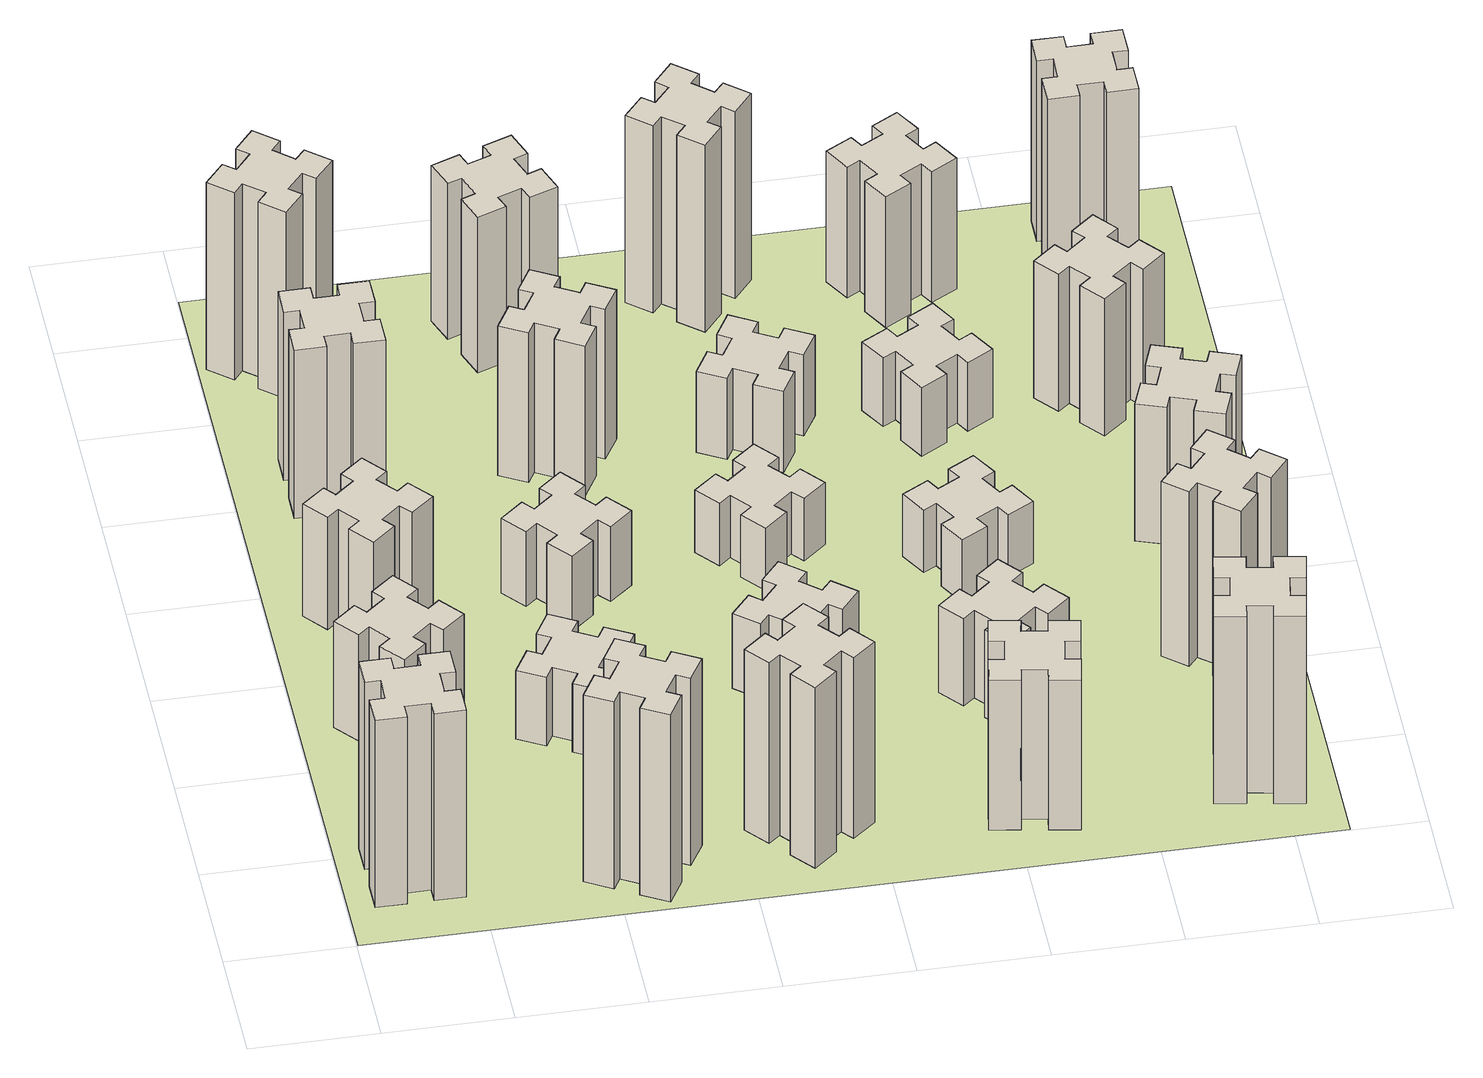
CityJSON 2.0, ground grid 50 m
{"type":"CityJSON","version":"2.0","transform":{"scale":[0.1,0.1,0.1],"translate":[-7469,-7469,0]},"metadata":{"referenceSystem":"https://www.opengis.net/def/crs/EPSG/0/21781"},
"CityObjects":{
"building1":{"type":"Building","attributes":{"class":"1000","function":"1000","usage":"1000","yearOfConstruction":2016,"roofType":"1000","measuredHeight":90,"storeysAboveGround":30,"storeysBelowGround":0},"geometry":[{"type":"Solid","lod":"1","boundaries":[[[[0,1,2,3,4,5,6,7,8,9,10,11,12,13,14,15,16,17,18,19]],[[17,16,20,21]],[[16,15,22,20]],[[15,14,23,22]],[[14,13,24,23]],[[13,12,25,24]],[[12,11,26,25]],[[11,10,27,26]],[[10,9,28,27]],[[9,8,29,28]],[[8,7,30,29]],[[7,6,31,30]],[[6,5,32,31]],[[5,4,33,32]],[[4,3,34,33]],[[3,2,35,34]],[[2,1,36,35]],[[1,0,37,36]],[[0,19,38,37]],[[19,18,39,38]],[[18,17,21,39]],[[24,25,26,27,28,29,30,31,32,33,34,35,36,37,38,39,21,20,22,23]]]]}]},
"building2":{"type":"Building","attributes":{"class":"1000","function":"1000","usage":"1000","yearOfConstruction":2016,"roofType":"1000","measuredHeight":51,"storeysAboveGround":30,"storeysBelowGround":0},"geometry":[{"type":"Solid","lod":"1","boundaries":[[[[40,41,42,43,44,45,46,47,48,49,50,51,52,53,54,55,56,57,58,59]],[[57,56,60,61]],[[56,55,62,60]],[[55,54,63,62]],[[54,53,64,63]],[[53,52,65,64]],[[52,51,66,65]],[[51,50,67,66]],[[50,49,68,67]],[[49,48,69,68]],[[48,47,70,69]],[[47,46,71,70]],[[46,45,72,71]],[[45,44,73,72]],[[44,43,74,73]],[[43,42,75,74]],[[42,41,76,75]],[[41,40,77,76]],[[40,59,78,77]],[[59,58,79,78]],[[58,57,61,79]],[[64,65,66,67,68,69,70,71,72,73,74,75,76,77,78,79,61,60,62,63]]]]}]},
"building3":{"type":"Building","attributes":{"class":"1000","function":"1000","usage":"1000","yearOfConstruction":2016,"roofType":"1000","measuredHeight":54,"storeysAboveGround":30,"storeysBelowGround":0},"geometry":[{"type":"Solid","lod":"1","boundaries":[[[[80,81,82,83,84,85,86,87,88,89,90,91,92,93,94,95,96,97,98,99]],[[97,96,100,101]],[[96,95,102,100]],[[95,94,103,102]],[[94,93,104,103]],[[93,92,105,104]],[[92,91,106,105]],[[91,90,107,106]],[[90,89,108,107]],[[89,88,109,108]],[[88,87,110,109]],[[87,86,111,110]],[[86,85,112,111]],[[85,84,113,112]],[[84,83,114,113]],[[83,82,115,114]],[[82,81,116,115]],[[81,80,117,116]],[[80,99,118,117]],[[99,98,119,118]],[[98,97,101,119]],[[104,105,106,107,108,109,110,111,112,113,114,115,116,117,118,119,101,100,102,103]]]]}]},
"building4":{"type":"Building","attributes":{"class":"1000","function":"1000","usage":"1000","yearOfConstruction":2016,"roofType":"1000","measuredHeight":81,"storeysAboveGround":30,"storeysBelowGround":0},"geometry":[{"type":"Solid","lod":"1","boundaries":[[[[120,121,122,123,124,125,126,127,128,129,130,131,132,133,134,135,136,137,138,139]],[[137,136,140,141]],[[136,135,142,140]],[[135,134,143,142]],[[134,133,144,143]],[[133,132,145,144]],[[132,131,146,145]],[[131,130,147,146]],[[130,129,148,147]],[[129,128,149,148]],[[128,127,150,149]],[[127,126,151,150]],[[126,125,152,151]],[[125,124,153,152]],[[124,123,154,153]],[[123,122,155,154]],[[122,121,156,155]],[[121,120,157,156]],[[120,139,158,157]],[[139,138,159,158]],[[138,137,141,159]],[[144,145,146,147,148,149,150,151,152,153,154,155,156,157,158,159,141,140,142,143]]]]}]},
"building5":{"type":"Building","attributes":{"class":"1000","function":"1000","usage":"1000","yearOfConstruction":2016,"roofType":"1000","measuredHeight":90,"storeysAboveGround":30,"storeysBelowGround":0},"geometry":[{"type":"Solid","lod":"1","boundaries":[[[[160,161,162,163,164,165,166,167,168,169,170,171,172,173,174,175,176,177,178,179]],[[177,176,180,181]],[[176,175,182,180]],[[175,174,183,182]],[[174,173,184,183]],[[173,172,185,184]],[[172,171,186,185]],[[171,170,187,186]],[[170,169,188,187]],[[169,168,189,188]],[[168,167,190,189]],[[167,166,191,190]],[[166,165,192,191]],[[165,164,193,192]],[[164,163,194,193]],[[163,162,195,194]],[[162,161,196,195]],[[161,160,197,196]],[[160,179,198,197]],[[179,178,199,198]],[[178,177,181,199]],[[184,185,186,187,188,189,190,191,192,193,194,195,196,197,198,199,181,180,182,183]]]]}]},
"building6":{"type":"Building","attributes":{"class":"1000","function":"1000","usage":"1000","yearOfConstruction":2016,"roofType":"1000","measuredHeight":90,"storeysAboveGround":30,"storeysBelowGround":0},"geometry":[{"type":"Solid","lod":"1","boundaries":[[[[200,201,202,203,204,205,206,207,208,209,210,211,212,213,214,215,216,217,218,219]],[[217,216,220,221]],[[216,215,222,220]],[[215,214,223,222]],[[214,213,224,223]],[[213,212,225,224]],[[212,211,226,225]],[[211,210,227,226]],[[210,209,228,227]],[[209,208,229,228]],[[208,207,230,229]],[[207,206,231,230]],[[206,205,232,231]],[[205,204,233,232]],[[204,203,234,233]],[[203,202,235,234]],[[202,201,236,235]],[[201,200,237,236]],[[200,219,238,237]],[[219,218,239,238]],[[218,217,221,239]],[[224,225,226,227,228,229,230,231,232,233,234,235,236,237,238,239,221,220,222,223]]]]}]},
"building7":{"type":"Building","attributes":{"class":"1000","function":"1000","usage":"1000","yearOfConstruction":2016,"roofType":"1000","measuredHeight":33,"storeysAboveGround":30,"storeysBelowGround":0},"geometry":[{"type":"Solid","lod":"1","boundaries":[[[[240,241,242,243,244,245,246,247,248,249,250,251,252,253,254,255,256,257,258,259]],[[257,256,260,261]],[[256,255,262,260]],[[255,254,263,262]],[[254,253,264,263]],[[253,252,265,264]],[[252,251,266,265]],[[251,250,267,266]],[[250,249,268,267]],[[249,248,269,268]],[[248,247,270,269]],[[247,246,271,270]],[[246,245,272,271]],[[245,244,273,272]],[[244,243,274,273]],[[243,242,275,274]],[[242,241,276,275]],[[241,240,277,276]],[[240,259,278,277]],[[259,258,279,278]],[[258,257,261,279]],[[264,265,266,267,268,269,270,271,272,273,274,275,276,277,278,279,261,260,262,263]]]]}]},
"building8":{"type":"Building","attributes":{"class":"1000","function":"1000","usage":"1000","yearOfConstruction":2016,"roofType":"1000","measuredHeight":36,"storeysAboveGround":30,"storeysBelowGround":0},"geometry":[{"type":"Solid","lod":"1","boundaries":[[[[280,281,282,283,284,285,286,287,288,289,290,291,292,293,294,295,296,297,298,299]],[[297,296,300,301]],[[296,295,302,300]],[[295,294,303,302]],[[294,293,304,303]],[[293,292,305,304]],[[292,291,306,305]],[[291,290,307,306]],[[290,289,308,307]],[[289,288,309,308]],[[288,287,310,309]],[[287,286,311,310]],[[286,285,312,311]],[[285,284,313,312]],[[284,283,314,313]],[[283,282,315,314]],[[282,281,316,315]],[[281,280,317,316]],[[280,299,318,317]],[[299,298,319,318]],[[298,297,301,319]],[[304,305,306,307,308,309,310,311,312,313,314,315,316,317,318,319,301,300,302,303]]]]}]},
"building9":{"type":"Building","attributes":{"class":"1000","function":"1000","usage":"1000","yearOfConstruction":2016,"roofType":"1000","measuredHeight":87,"storeysAboveGround":30,"storeysBelowGround":0},"geometry":[{"type":"Solid","lod":"1","boundaries":[[[[320,321,322,323,324,325,326,327,328,329,330,331,332,333,334,335,336,337,338,339]],[[337,336,340,341]],[[336,335,342,340]],[[335,334,343,342]],[[334,333,344,343]],[[333,332,345,344]],[[332,331,346,345]],[[331,330,347,346]],[[330,329,348,347]],[[329,328,349,348]],[[328,327,350,349]],[[327,326,351,350]],[[326,325,352,351]],[[325,324,353,352]],[[324,323,354,353]],[[323,322,355,354]],[[322,321,356,355]],[[321,320,357,356]],[[320,339,358,357]],[[339,338,359,358]],[[338,337,341,359]],[[344,345,346,347,348,349,350,351,352,353,354,355,356,357,358,359,341,340,342,343]]]]}]},
"building10":{"type":"Building","attributes":{"class":"1000","function":"1000","usage":"1000","yearOfConstruction":2016,"roofType":"1000","measuredHeight":72,"storeysAboveGround":30,"storeysBelowGround":0},"geometry":[{"type":"Solid","lod":"1","boundaries":[[[[360,361,362,363,364,365,366,367,368,369,370,371,372,373,374,375,376,377,378,379]],[[377,376,380,381]],[[376,375,382,380]],[[375,374,383,382]],[[374,373,384,383]],[[373,372,385,384]],[[372,371,386,385]],[[371,370,387,386]],[[370,369,388,387]],[[369,368,389,388]],[[368,367,390,389]],[[367,366,391,390]],[[366,365,392,391]],[[365,364,393,392]],[[364,363,394,393]],[[363,362,395,394]],[[362,361,396,395]],[[361,360,397,396]],[[360,379,398,397]],[[379,378,399,398]],[[378,377,381,399]],[[384,385,386,387,388,389,390,391,392,393,394,395,396,397,398,399,381,380,382,383]]]]}]},
"building11":{"type":"Building","attributes":{"class":"1000","function":"1000","usage":"1000","yearOfConstruction":2016,"roofType":"1000","measuredHeight":75,"storeysAboveGround":30,"storeysBelowGround":0},"geometry":[{"type":"Solid","lod":"1","boundaries":[[[[400,401,402,403,404,405,406,407,408,409,410,411,412,413,414,415,416,417,418,419]],[[417,416,420,421]],[[416,415,422,420]],[[415,414,423,422]],[[414,413,424,423]],[[413,412,425,424]],[[412,411,426,425]],[[411,410,427,426]],[[410,409,428,427]],[[409,408,429,428]],[[408,407,430,429]],[[407,406,431,430]],[[406,405,432,431]],[[405,404,433,432]],[[404,403,434,433]],[[403,402,435,434]],[[402,401,436,435]],[[401,400,437,436]],[[400,419,438,437]],[[419,418,439,438]],[[418,417,421,439]],[[424,425,426,427,428,429,430,431,432,433,434,435,436,437,438,439,421,420,422,423]]]]}]},
"building12":{"type":"Building","attributes":{"class":"1000","function":"1000","usage":"1000","yearOfConstruction":2016,"roofType":"1000","measuredHeight":36,"storeysAboveGround":30,"storeysBelowGround":0},"geometry":[{"type":"Solid","lod":"1","boundaries":[[[[440,441,442,443,444,445,446,447,448,449,450,451,452,453,454,455,456,457,458,459]],[[457,456,460,461]],[[456,455,462,460]],[[455,454,463,462]],[[454,453,464,463]],[[453,452,465,464]],[[452,451,466,465]],[[451,450,467,466]],[[450,449,468,467]],[[449,448,469,468]],[[448,447,470,469]],[[447,446,471,470]],[[446,445,472,471]],[[445,444,473,472]],[[444,443,474,473]],[[443,442,475,474]],[[442,441,476,475]],[[441,440,477,476]],[[440,459,478,477]],[[459,458,479,478]],[[458,457,461,479]],[[464,465,466,467,468,469,470,471,472,473,474,475,476,477,478,479,461,460,462,463]]]]}]},
"building13":{"type":"Building","attributes":{"class":"1000","function":"1000","usage":"1000","yearOfConstruction":2016,"roofType":"1000","measuredHeight":30,"storeysAboveGround":30,"storeysBelowGround":0},"geometry":[{"type":"Solid","lod":"1","boundaries":[[[[480,481,482,483,484,485,486,487,488,489,490,491,492,493,494,495,496,497,498,499]],[[497,496,500,501]],[[496,495,502,500]],[[495,494,503,502]],[[494,493,504,503]],[[493,492,505,504]],[[492,491,506,505]],[[491,490,507,506]],[[490,489,508,507]],[[489,488,509,508]],[[488,487,510,509]],[[487,486,511,510]],[[486,485,512,511]],[[485,484,513,512]],[[484,483,514,513]],[[483,482,515,514]],[[482,481,516,515]],[[481,480,517,516]],[[480,499,518,517]],[[499,498,519,518]],[[498,497,501,519]],[[504,505,506,507,508,509,510,511,512,513,514,515,516,517,518,519,501,500,502,503]]]]}]},
"building14":{"type":"Building","attributes":{"class":"1000","function":"1000","usage":"1000","yearOfConstruction":2016,"roofType":"1000","measuredHeight":72,"storeysAboveGround":30,"storeysBelowGround":0},"geometry":[{"type":"Solid","lod":"1","boundaries":[[[[520,521,522,523,524,525,526,527,528,529,530,531,532,533,534,535,536,537,538,539]],[[537,536,540,541]],[[536,535,542,540]],[[535,534,543,542]],[[534,533,544,543]],[[533,532,545,544]],[[532,531,546,545]],[[531,530,547,546]],[[530,529,548,547]],[[529,528,549,548]],[[528,527,550,549]],[[527,526,551,550]],[[526,525,552,551]],[[525,524,553,552]],[[524,523,554,553]],[[523,522,555,554]],[[522,521,556,555]],[[521,520,557,556]],[[520,539,558,557]],[[539,538,559,558]],[[538,537,541,559]],[[544,545,546,547,548,549,550,551,552,553,554,555,556,557,558,559,541,540,542,543]]]]}]},
"building15":{"type":"Building","attributes":{"class":"1000","function":"1000","usage":"1000","yearOfConstruction":2016,"roofType":"1000","measuredHeight":39,"storeysAboveGround":30,"storeysBelowGround":0},"geometry":[{"type":"Solid","lod":"1","boundaries":[[[[560,561,562,563,564,565,566,567,568,569,570,571,572,573,574,575,576,577,578,579]],[[577,576,580,581]],[[576,575,582,580]],[[575,574,583,582]],[[574,573,584,583]],[[573,572,585,584]],[[572,571,586,585]],[[571,570,587,586]],[[570,569,588,587]],[[569,568,589,588]],[[568,567,590,589]],[[567,566,591,590]],[[566,565,592,591]],[[565,564,593,592]],[[564,563,594,593]],[[563,562,595,594]],[[562,561,596,595]],[[561,560,597,596]],[[560,579,598,597]],[[579,578,599,598]],[[578,577,581,599]],[[584,585,586,587,588,589,590,591,592,593,594,595,596,597,598,599,581,580,582,583]]]]}]},
"building16":{"type":"Building","attributes":{"class":"1000","function":"1000","usage":"1000","yearOfConstruction":2016,"roofType":"1000","measuredHeight":90,"storeysAboveGround":30,"storeysBelowGround":0},"geometry":[{"type":"Solid","lod":"1","boundaries":[[[[600,601,602,603,604,605,606,607,608,609,610,611,612,613,614,615,616,617,618,619]],[[617,616,620,621]],[[616,615,622,620]],[[615,614,623,622]],[[614,613,624,623]],[[613,612,625,624]],[[612,611,626,625]],[[611,610,627,626]],[[610,609,628,627]],[[609,608,629,628]],[[608,607,630,629]],[[607,606,631,630]],[[606,605,632,631]],[[605,604,633,632]],[[604,603,634,633]],[[603,602,635,634]],[[602,601,636,635]],[[601,600,637,636]],[[600,619,638,637]],[[619,618,639,638]],[[618,617,621,639]],[[624,625,626,627,628,629,630,631,632,633,634,635,636,637,638,639,621,620,622,623]]]]}]},
"building17":{"type":"Building","attributes":{"class":"1000","function":"1000","usage":"1000","yearOfConstruction":2016,"roofType":"1000","measuredHeight":42,"storeysAboveGround":30,"storeysBelowGround":0},"geometry":[{"type":"Solid","lod":"1","boundaries":[[[[640,641,642,643,644,645,646,647,648,649,650,651,652,653,654,655,656,657,658,659]],[[657,656,660,661]],[[656,655,662,660]],[[655,654,663,662]],[[654,653,664,663]],[[653,652,665,664]],[[652,651,666,665]],[[651,650,667,666]],[[650,649,668,667]],[[649,648,669,668]],[[648,647,670,669]],[[647,646,671,670]],[[646,645,672,671]],[[645,644,673,672]],[[644,643,674,673]],[[643,642,675,674]],[[642,641,676,675]],[[641,640,677,676]],[[640,659,678,677]],[[659,658,679,678]],[[658,657,661,679]],[[664,665,666,667,668,669,670,671,672,673,674,675,676,677,678,679,661,660,662,663]]]]}]},
"building18":{"type":"Building","attributes":{"class":"1000","function":"1000","usage":"1000","yearOfConstruction":2016,"roofType":"1000","measuredHeight":30,"storeysAboveGround":30,"storeysBelowGround":0},"geometry":[{"type":"Solid","lod":"1","boundaries":[[[[680,681,682,683,684,685,686,687,688,689,690,691,692,693,694,695,696,697,698,699]],[[697,696,700,701]],[[696,695,702,700]],[[695,694,703,702]],[[694,693,704,703]],[[693,692,705,704]],[[692,691,706,705]],[[691,690,707,706]],[[690,689,708,707]],[[689,688,709,708]],[[688,687,710,709]],[[687,686,711,710]],[[686,685,712,711]],[[685,684,713,712]],[[684,683,714,713]],[[683,682,715,714]],[[682,681,716,715]],[[681,680,717,716]],[[680,699,718,717]],[[699,698,719,718]],[[698,697,701,719]],[[704,705,706,707,708,709,710,711,712,713,714,715,716,717,718,719,701,700,702,703]]]]}]},
"building19":{"type":"Building","attributes":{"class":"1000","function":"1000","usage":"1000","yearOfConstruction":2016,"roofType":"1000","measuredHeight":33,"storeysAboveGround":30,"storeysBelowGround":0},"geometry":[{"type":"Solid","lod":"1","boundaries":[[[[720,721,722,723,724,725,726,727,728,729,730,731,732,733,734,735,736,737,738,739]],[[737,736,740,741]],[[736,735,742,740]],[[735,734,743,742]],[[734,733,744,743]],[[733,732,745,744]],[[732,731,746,745]],[[731,730,747,746]],[[730,729,748,747]],[[729,728,749,748]],[[728,727,750,749]],[[727,726,751,750]],[[726,725,752,751]],[[725,724,753,752]],[[724,723,754,753]],[[723,722,755,754]],[[722,721,756,755]],[[721,720,757,756]],[[720,739,758,757]],[[739,738,759,758]],[[738,737,741,759]],[[744,745,746,747,748,749,750,751,752,753,754,755,756,757,758,759,741,740,742,743]]]]}]},
"building20":{"type":"Building","attributes":{"class":"1000","function":"1000","usage":"1000","yearOfConstruction":2016,"roofType":"1000","measuredHeight":90,"storeysAboveGround":30,"storeysBelowGround":0},"geometry":[{"type":"Solid","lod":"1","boundaries":[[[[760,761,762,763,764,765,766,767,768,769,770,771,772,773,774,775,776,777,778,779]],[[777,776,780,781]],[[776,775,782,780]],[[775,774,783,782]],[[774,773,784,783]],[[773,772,785,784]],[[772,771,786,785]],[[771,770,787,786]],[[770,769,788,787]],[[769,768,789,788]],[[768,767,790,789]],[[767,766,791,790]],[[766,765,792,791]],[[765,764,793,792]],[[764,763,794,793]],[[763,762,795,794]],[[762,761,796,795]],[[761,760,797,796]],[[760,779,798,797]],[[779,778,799,798]],[[778,777,781,799]],[[784,785,786,787,788,789,790,791,792,793,794,795,796,797,798,799,781,780,782,783]]]]}]},
"building21":{"type":"Building","attributes":{"class":"1000","function":"1000","usage":"1000","yearOfConstruction":2016,"roofType":"1000","measuredHeight":63,"storeysAboveGround":30,"storeysBelowGround":0},"geometry":[{"type":"Solid","lod":"1","boundaries":[[[[800,801,802,803,804,805,806,807,808,809,810,811,812,813,814,815,816,817,818,819]],[[817,816,820,821]],[[816,815,822,820]],[[815,814,823,822]],[[814,813,824,823]],[[813,812,825,824]],[[812,811,826,825]],[[811,810,827,826]],[[810,809,828,827]],[[809,808,829,828]],[[808,807,830,829]],[[807,806,831,830]],[[806,805,832,831]],[[805,804,833,832]],[[804,803,834,833]],[[803,802,835,834]],[[802,801,836,835]],[[801,800,837,836]],[[800,819,838,837]],[[819,818,839,838]],[[818,817,821,839]],[[824,825,826,827,828,829,830,831,832,833,834,835,836,837,838,839,821,820,822,823]]]]}]},
"building22":{"type":"Building","attributes":{"class":"1000","function":"1000","usage":"1000","yearOfConstruction":2016,"roofType":"1000","measuredHeight":84,"storeysAboveGround":30,"storeysBelowGround":0},"geometry":[{"type":"Solid","lod":"1","boundaries":[[[[840,841,842,843,844,845,846,847,848,849,850,851,852,853,854,855,856,857,858,859]],[[857,856,860,861]],[[856,855,862,860]],[[855,854,863,862]],[[854,853,864,863]],[[853,852,865,864]],[[852,851,866,865]],[[851,850,867,866]],[[850,849,868,867]],[[849,848,869,868]],[[848,847,870,869]],[[847,846,871,870]],[[846,845,872,871]],[[845,844,873,872]],[[844,843,874,873]],[[843,842,875,874]],[[842,841,876,875]],[[841,840,877,876]],[[840,859,878,877]],[[859,858,879,878]],[[858,857,861,879]],[[864,865,866,867,868,869,870,871,872,873,874,875,876,877,878,879,861,860,862,863]]]]}]},
"building23":{"type":"Building","attributes":{"class":"1000","function":"1000","usage":"1000","yearOfConstruction":2016,"roofType":"1000","measuredHeight":66,"storeysAboveGround":30,"storeysBelowGround":0},"geometry":[{"type":"Solid","lod":"1","boundaries":[[[[880,881,882,883,884,885,886,887,888,889,890,891,892,893,894,895,896,897,898,899]],[[897,896,900,901]],[[896,895,902,900]],[[895,894,903,902]],[[894,893,904,903]],[[893,892,905,904]],[[892,891,906,905]],[[891,890,907,906]],[[890,889,908,907]],[[889,888,909,908]],[[888,887,910,909]],[[887,886,911,910]],[[886,885,912,911]],[[885,884,913,912]],[[884,883,914,913]],[[883,882,915,914]],[[882,881,916,915]],[[881,880,917,916]],[[880,899,918,917]],[[899,898,919,918]],[[898,897,901,919]],[[904,905,906,907,908,909,910,911,912,913,914,915,916,917,918,919,901,900,902,903]]]]}]},
"building24":{"type":"Building","attributes":{"class":"1000","function":"1000","usage":"1000","yearOfConstruction":2016,"roofType":"1000","measuredHeight":66,"storeysAboveGround":30,"storeysBelowGround":0},"geometry":[{"type":"Solid","lod":"1","boundaries":[[[[920,921,922,923,924,925,926,927,928,929,930,931,932,933,934,935,936,937,938,939]],[[937,936,940,941]],[[936,935,942,940]],[[935,934,943,942]],[[934,933,944,943]],[[933,932,945,944]],[[932,931,946,945]],[[931,930,947,946]],[[930,929,948,947]],[[929,928,949,948]],[[928,927,950,949]],[[927,926,951,950]],[[926,925,952,951]],[[925,924,953,952]],[[924,923,954,953]],[[923,922,955,954]],[[922,921,956,955]],[[921,920,957,956]],[[920,939,958,957]],[[939,938,959,958]],[[938,937,941,959]],[[944,945,946,947,948,949,950,951,952,953,954,955,956,957,958,959,941,940,942,943]]]]}]},
"building25":{"type":"Building","attributes":{"class":"1000","function":"1000","usage":"1000","yearOfConstruction":2016,"roofType":"1000","measuredHeight":87,"storeysAboveGround":30,"storeysBelowGround":0},"geometry":[{"type":"Solid","lod":"1","boundaries":[[[[960,961,962,963,964,965,966,967,968,969,970,971,972,973,974,975,976,977,978,979]],[[977,976,980,981]],[[976,975,982,980]],[[975,974,983,982]],[[974,973,984,983]],[[973,972,985,984]],[[972,971,986,985]],[[971,970,987,986]],[[970,969,988,987]],[[969,968,989,988]],[[968,967,990,989]],[[967,966,991,990]],[[966,965,992,991]],[[965,964,993,992]],[[964,963,994,993]],[[963,962,995,994]],[[962,961,996,995]],[[961,960,997,996]],[[960,979,998,997]],[[979,978,999,998]],[[978,977,981,999]],[[984,985,986,987,988,989,990,991,992,993,994,995,996,997,998,999,981,980,982,983]]]]}]},
"landuse1":{"type":"LandUse","attributes":{"name":"plot1","function":"1010"},"geometry":[{"type":"MultiSurface","lod":"1","boundaries":[[[1000,1001,1002,1003]]]}]}
},
"vertices":[
[165,425,0],[165,325,0],[105,325,0],[105,205,0],[225,205,0],[225,265,0],[325,265,0],[325,205,0],[445,205,0],[445,325,0],[385,325,0],[385,425,0],[445,425,0],[445,545,0],[325,545,0],[325,485,0],[225,485,0],[225,545,0],[105,545,0],[105,425,0],[225,485,900],[225,545,900],[325,485,900],[325,545,900],[445,545,900],[445,425,900],[385,425,900],[385,325,900],[445,325,900],[445,205,900],[325,205,900],[325,265,900],[225,265,900],[225,205,900],[105,205,900],[105,325,900],[165,325,900],[165,425,900],[105,425,900],[105,545,900],
[492,1248,0],[427,1324,0],[473,1363,0],[396,1455,0],[304,1378,0],[343,1332,0],[266,1267,0],[228,1313,0],[136,1236,0],[213,1144,0],[259,1183,0],[323,1106,0],[277,1068,0],[354,976,0],[446,1053,0],[408,1099,0],[484,1163,0],[523,1117,0],[615,1194,0],[538,1286,0],[484,1163,510],[523,1117,510],[408,1099,510],[446,1053,510],[354,976,510],[277,1068,510],[323,1106,510],[259,1183,510],[213,1144,510],[136,1236,510],[228,1313,510],[266,1267,510],[343,1332,510],[304,1378,510],[396,1455,510],[473,1363,510],[427,1324,510],[492,1248,510],[538,1286,510],[615,1194,510],
[492,1888,0],[427,1964,0],[473,2003,0],[396,2095,0],[304,2018,0],[343,1972,0],[266,1907,0],[228,1953,0],[136,1876,0],[213,1784,0],[259,1823,0],[323,1746,0],[277,1708,0],[354,1616,0],[446,1693,0],[408,1739,0],[484,1803,0],[523,1757,0],[615,1834,0],[538,1926,0],[484,1803,540],[523,1757,540],[408,1739,540],[446,1693,540],[354,1616,540],[277,1708,540],[323,1746,540],[259,1823,540],[213,1784,540],[136,1876,540],[228,1953,540],[266,1907,540],[343,1972,540],[304,2018,540],[396,2095,540],[473,2003,540],[427,1964,540],[492,1888,540],[538,1926,540],[615,1834,540],
[485,2545,0],[485,2645,0],[545,2645,0],[545,2765,0],[425,2765,0],[425,2705,0],[325,2705,0],[325,2765,0],[205,2765,0],[205,2645,0],[265,2645,0],[265,2545,0],[205,2545,0],[205,2425,0],[325,2425,0],[325,2485,0],[425,2485,0],[425,2425,0],[545,2425,0],[545,2545,0],[425,2485,810],[425,2425,810],[325,2485,810],[325,2425,810],[205,2425,810],[205,2545,810],[265,2545,810],[265,2645,810],[205,2645,810],[205,2765,810],[325,2765,810],[325,2705,810],[425,2705,810],[425,2765,810],[545,2765,810],[545,2645,810],[485,2645,810],[485,2545,810],[545,2545,810],[545,2425,810],
[1214,346,0],[1127,396,0],[1157,448,0],[1053,508,0],[993,404,0],[1045,374,0],[995,287,0],[943,317,0],[883,213,0],[987,153,0],[1017,205,0],[1104,155,0],[1074,103,0],[1178,43,0],[1238,147,0],[1186,177,0],[1236,264,0],[1288,234,0],[1348,338,0],[1244,398,0],[1236,264,900],[1288,234,900],[1186,177,900],[1238,147,900],[1178,43,900],[1074,103,900],[1104,155,900],[1017,205,900],[987,153,900],[883,213,900],[943,317,900],[995,287,900],[1045,374,900],[993,404,900],[1053,508,900],[1157,448,900],[1127,396,900],[1214,346,900],[1244,398,900],[1348,338,900],
[384,3387,0],[308,3452,0],[346,3498,0],[254,3575,0],[177,3483,0],[223,3444,0],[159,3368,0],[113,3406,0],[36,3314,0],[128,3237,0],[166,3283,0],[243,3219,0],[204,3173,0],[296,3096,0],[373,3188,0],[327,3226,0],[392,3303,0],[438,3264,0],[515,3356,0],[423,3433,0],[392,3303,900],[438,3264,900],[327,3226,900],[373,3188,900],[296,3096,900],[204,3173,900],[243,3219,900],[166,3283,900],[128,3237,900],[36,3314,900],[113,3406,900],[159,3368,900],[223,3444,900],[177,3483,900],[254,3575,900],[346,3498,900],[308,3452,900],[384,3387,900],[423,3433,900],[515,3356,900],
[1086,1017,0],[1136,1104,0],[1188,1074,0],[1248,1178,0],[1144,1238,0],[1114,1186,0],[1027,1236,0],[1057,1288,0],[953,1348,0],[893,1244,0],[945,1214,0],[895,1127,0],[843,1157,0],[783,1053,0],[887,993,0],[917,1045,0],[1004,995,0],[974,943,0],[1078,883,0],[1138,987,0],[1004,995,330],[974,943,330],[917,1045,330],[887,993,330],[783,1053,330],[843,1157,330],[895,1127,330],[945,1214,330],[893,1244,330],[953,1348,330],[1057,1288,330],[1027,1236,330],[1114,1186,330],[1144,1238,330],[1248,1178,330],[1188,1074,330],[1136,1104,330],[1086,1017,330],[1138,987,330],[1078,883,330],
[1083,1972,0],[1006,1907,0],[968,1953,0],[876,1876,0],[953,1784,0],[999,1823,0],[1063,1746,0],[1017,1708,0],[1094,1616,0],[1186,1693,0],[1148,1739,0],[1224,1803,0],[1263,1757,0],[1355,1834,0],[1278,1926,0],[1232,1888,0],[1167,1964,0],[1213,2003,0],[1136,2095,0],[1044,2018,0],[1167,1964,360],[1213,2003,360],[1232,1888,360],[1278,1926,360],[1355,1834,360],[1263,1757,360],[1224,1803,360],[1148,1739,360],[1186,1693,360],[1094,1616,360],[1017,1708,360],[1063,1746,360],[999,1823,360],[953,1784,360],[876,1876,360],[968,1953,360],[1006,1907,360],[1083,1972,360],[1044,2018,360],[1136,2095,360],
[1639,343,0],[1703,266,0],[1657,228,0],[1734,136,0],[1826,213,0],[1788,259,0],[1864,323,0],[1903,277,0],[1995,354,0],[1918,446,0],[1872,408,0],[1807,484,0],[1853,523,0],[1776,615,0],[1684,538,0],[1723,492,0],[1646,427,0],[1608,473,0],[1516,396,0],[1593,304,0],[1646,427,870],[1608,473,870],[1723,492,870],[1684,538,870],[1776,615,870],[1853,523,870],[1807,484,870],[1872,408,870],[1918,446,870],[1995,354,870],[1903,277,870],[1864,323,870],[1788,259,870],[1826,213,870],[1734,136,870],[1657,228,870],[1703,266,870],[1639,343,870],[1593,304,870],[1516,396,870],
[1314,2666,0],[1227,2716,0],[1257,2768,0],[1153,2828,0],[1093,2724,0],[1145,2694,0],[1095,2607,0],[1043,2637,0],[983,2533,0],[1087,2473,0],[1117,2525,0],[1204,2475,0],[1174,2423,0],[1278,2363,0],[1338,2467,0],[1286,2497,0],[1336,2584,0],[1388,2554,0],[1448,2658,0],[1344,2718,0],[1336,2584,720],[1388,2554,720],[1286,2497,720],[1338,2467,720],[1278,2363,720],[1174,2423,720],[1204,2475,720],[1117,2525,720],[1087,2473,720],[983,2533,720],[1043,2637,720],[1095,2607,720],[1145,2694,720],[1093,2724,720],[1153,2828,720],[1257,2768,720],[1227,2716,720],[1314,2666,720],[1344,2718,720],[1448,2658,720],
[1125,3456,0],[1031,3422,0],[1010,3478,0],[897,3437,0],[939,3324,0],[995,3345,0],[1029,3251,0],[973,3230,0],[1014,3117,0],[1127,3159,0],[1106,3215,0],[1200,3249,0],[1220,3193,0],[1333,3234,0],[1292,3347,0],[1236,3326,0],[1202,3420,0],[1258,3440,0],[1217,3553,0],[1104,3512,0],[1202,3420,750],[1258,3440,750],[1236,3326,750],[1292,3347,750],[1333,3234,750],[1220,3193,750],[1200,3249,750],[1106,3215,750],[1127,3159,750],[1014,3117,750],[973,3230,750],[1029,3251,750],[995,3345,750],[939,3324,750],[897,3437,750],[1010,3478,750],[1031,3422,750],[1125,3456,750],[1104,3512,750],[1217,3553,750],
[1746,1163,0],[1823,1099,0],[1784,1053,0],[1876,976,0],[1953,1068,0],[1907,1106,0],[1972,1183,0],[2018,1144,0],[2095,1236,0],[2003,1313,0],[1964,1267,0],[1888,1332,0],[1926,1378,0],[1834,1455,0],[1757,1363,0],[1803,1324,0],[1739,1248,0],[1693,1286,0],[1616,1194,0],[1708,1117,0],[1739,1248,360],[1693,1286,360],[1803,1324,360],[1757,1363,360],[1834,1455,360],[1926,1378,360],[1888,1332,360],[1964,1267,360],[2003,1313,360],[2095,1236,360],[2018,1144,360],[1972,1183,360],[1907,1106,360],[1953,1068,360],[1876,976,360],[1784,1053,360],[1823,1099,360],[1746,1163,360],[1708,1117,360],[1616,1194,360],
[1972,1988,0],[1907,2064,0],[1953,2103,0],[1876,2195,0],[1784,2118,0],[1823,2072,0],[1746,2007,0],[1708,2053,0],[1616,1976,0],[1693,1884,0],[1739,1923,0],[1803,1846,0],[1757,1808,0],[1834,1716,0],[1926,1793,0],[1888,1839,0],[1964,1903,0],[2003,1857,0],[2095,1934,0],[2018,2026,0],[1964,1903,300],[2003,1857,300],[1888,1839,300],[1926,1793,300],[1834,1716,300],[1757,1808,300],[1803,1846,300],[1739,1923,300],[1693,1884,300],[1616,1976,300],[1708,2053,300],[1746,2007,300],[1823,2072,300],[1784,2118,300],[1876,2195,300],[1953,2103,300],[1907,2064,300],[1972,1988,300],[2018,2026,300],[2095,1934,300],
[2496,444,0],[2478,345,0],[2419,356,0],[2398,237,0],[2517,217,0],[2527,276,0],[2625,258,0],[2615,199,0],[2733,178,0],[2754,297,0],[2695,307,0],[2712,405,0],[2771,395,0],[2792,513,0],[2674,534,0],[2664,475,0],[2565,492,0],[2576,551,0],[2457,572,0],[2437,454,0],[2565,492,720],[2576,551,720],[2664,475,720],[2674,534,720],[2792,513,720],[2771,395,720],[2712,405,720],[2695,307,720],[2754,297,720],[2733,178,720],[2615,199,720],[2625,258,720],[2527,276,720],[2517,217,720],[2398,237,720],[2419,356,720],[2478,345,720],[2496,444,720],[2437,454,720],[2457,572,720],
[2026,2497,0],[2076,2584,0],[2128,2554,0],[2188,2658,0],[2084,2718,0],[2054,2666,0],[1967,2716,0],[1997,2768,0],[1893,2828,0],[1833,2724,0],[1885,2694,0],[1835,2607,0],[1783,2637,0],[1723,2533,0],[1827,2473,0],[1857,2525,0],[1944,2475,0],[1914,2423,0],[2018,2363,0],[2078,2467,0],[1944,2475,390],[1914,2423,390],[1857,2525,390],[1827,2473,390],[1723,2533,390],[1783,2637,390],[1835,2607,390],[1885,2694,390],[1833,2724,390],[1893,2828,390],[1997,2768,390],[1967,2716,390],[2054,2666,390],[2084,2718,390],[2188,2658,390],[2128,2554,390],[2076,2584,390],[2026,2497,390],[2078,2467,390],[2018,2363,390],
[1746,3383,0],[1823,3319,0],[1784,3273,0],[1876,3196,0],[1953,3288,0],[1907,3326,0],[1972,3403,0],[2018,3364,0],[2095,3456,0],[2003,3533,0],[1964,3487,0],[1888,3552,0],[1926,3598,0],[1834,3675,0],[1757,3583,0],[1803,3544,0],[1739,3468,0],[1693,3506,0],[1616,3414,0],[1708,3337,0],[1739,3468,900],[1693,3506,900],[1803,3544,900],[1757,3583,900],[1834,3675,900],[1926,3598,900],[1888,3552,900],[1964,3487,900],[2003,3533,900],[2095,3456,900],[2018,3364,900],[1972,3403,900],[1907,3326,900],[1953,3288,900],[1876,3196,900],[1784,3273,900],[1823,3319,900],[1746,3383,900],[1708,3337,900],[1616,3414,900],
[2563,1132,0],[2486,1067,0],[2448,1113,0],[2356,1036,0],[2433,944,0],[2479,983,0],[2543,906,0],[2497,868,0],[2574,776,0],[2666,853,0],[2628,899,0],[2704,963,0],[2743,917,0],[2835,994,0],[2758,1086,0],[2712,1048,0],[2647,1124,0],[2693,1163,0],[2616,1255,0],[2524,1178,0],[2647,1124,420],[2693,1163,420],[2712,1048,420],[2758,1086,420],[2835,994,420],[2743,917,420],[2704,963,420],[2628,899,420],[2666,853,420],[2574,776,420],[2497,868,420],[2543,906,420],[2479,983,420],[2433,944,420],[2356,1036,420],[2448,1113,420],[2486,1067,420],[2563,1132,420],[2524,1178,420],[2616,1255,420],
[2475,1744,0],[2525,1657,0],[2473,1627,0],[2533,1523,0],[2637,1583,0],[2607,1635,0],[2694,1685,0],[2724,1633,0],[2828,1693,0],[2768,1797,0],[2716,1767,0],[2666,1854,0],[2718,1884,0],[2658,1988,0],[2554,1928,0],[2584,1876,0],[2497,1826,0],[2467,1878,0],[2363,1818,0],[2423,1714,0],[2497,1826,300],[2467,1878,300],[2584,1876,300],[2554,1928,300],[2658,1988,300],[2718,1884,300],[2666,1854,300],[2716,1767,300],[2768,1797,300],[2828,1693,300],[2724,1633,300],[2694,1685,300],[2607,1635,300],[2637,1583,300],[2533,1523,300],[2473,1627,300],[2525,1657,300],[2475,1744,300],[2423,1714,300],[2363,1818,300],
[2475,2584,0],[2525,2497,0],[2473,2467,0],[2533,2363,0],[2637,2423,0],[2607,2475,0],[2694,2525,0],[2724,2473,0],[2828,2533,0],[2768,2637,0],[2716,2607,0],[2666,2694,0],[2718,2724,0],[2658,2828,0],[2554,2768,0],[2584,2716,0],[2497,2666,0],[2467,2718,0],[2363,2658,0],[2423,2554,0],[2497,2666,330],[2467,2718,330],[2584,2716,330],[2554,2768,330],[2658,2828,330],[2718,2724,330],[2666,2694,330],[2716,2607,330],[2768,2637,330],[2828,2533,330],[2724,2473,330],[2694,2525,330],[2607,2475,330],[2637,2423,330],[2533,2363,330],[2473,2467,330],[2525,2497,330],[2475,2584,330],[2423,2554,330],[2363,2658,330],
[3504,475,0],[3405,492,0],[3416,551,0],[3297,572,0],[3277,454,0],[3336,444,0],[3318,345,0],[3259,356,0],[3238,237,0],[3357,217,0],[3367,276,0],[3465,258,0],[3455,199,0],[3573,178,0],[3594,297,0],[3535,307,0],[3552,405,0],[3611,395,0],[3632,513,0],[3514,534,0],[3552,405,900],[3611,395,900],[3535,307,900],[3594,297,900],[3573,178,900],[3455,199,900],[3465,258,900],[3367,276,900],[3357,217,900],[3238,237,900],[3259,356,900],[3318,345,900],[3336,444,900],[3277,454,900],[3297,572,900],[3416,551,900],[3405,492,900],[3504,475,900],[3514,534,900],[3632,513,900],
[2716,3347,0],[2666,3434,0],[2718,3464,0],[2658,3568,0],[2554,3508,0],[2584,3456,0],[2497,3406,0],[2467,3458,0],[2363,3398,0],[2423,3294,0],[2475,3324,0],[2525,3237,0],[2473,3207,0],[2533,3103,0],[2637,3163,0],[2607,3215,0],[2694,3265,0],[2724,3213,0],[2828,3273,0],[2768,3377,0],[2694,3265,630],[2724,3213,630],[2607,3215,630],[2637,3163,630],[2533,3103,630],[2473,3207,630],[2525,3237,630],[2475,3324,630],[2423,3294,630],[2363,3398,630],[2467,3458,630],[2497,3406,630],[2584,3456,630],[2554,3508,630],[2658,3568,630],[2718,3464,630],[2666,3434,630],[2716,3347,630],[2768,3377,630],[2828,3273,630],
[3487,1006,0],[3552,1083,0],[3598,1044,0],[3675,1136,0],[3583,1213,0],[3544,1167,0],[3468,1232,0],[3506,1278,0],[3414,1355,0],[3337,1263,0],[3383,1224,0],[3319,1148,0],[3273,1186,0],[3196,1094,0],[3288,1017,0],[3326,1063,0],[3403,999,0],[3364,953,0],[3456,876,0],[3533,968,0],[3403,999,840],[3364,953,840],[3326,1063,840],[3288,1017,840],[3196,1094,840],[3273,1186,840],[3319,1148,840],[3383,1224,840],[3337,1263,840],[3414,1355,840],[3506,1278,840],[3468,1232,840],[3544,1167,840],[3583,1213,840],[3675,1136,840],[3598,1044,840],[3552,1083,840],[3487,1006,840],[3533,968,840],[3456,876,840],
[3520,1942,0],[3426,1976,0],[3447,2032,0],[3334,2073,0],[3293,1960,0],[3349,1940,0],[3315,1846,0],[3259,1867,0],[3217,1754,0],[3330,1713,0],[3351,1769,0],[3445,1735,0],[3424,1679,0],[3537,1637,0],[3578,1750,0],[3522,1771,0],[3556,1865,0],[3612,1844,0],[3653,1957,0],[3540,1998,0],[3556,1865,660],[3612,1844,660],[3522,1771,660],[3578,1750,660],[3537,1637,660],[3424,1679,660],[3445,1735,660],[3351,1769,660],[3330,1713,660],[3217,1754,660],[3259,1867,660],[3315,1846,660],[3349,1940,660],[3293,1960,660],[3334,2073,660],[3447,2032,660],[3426,1976,660],[3520,1942,660],[3540,1998,660],[3653,1957,660],
[3119,2563,0],[3183,2486,0],[3137,2448,0],[3214,2356,0],[3306,2433,0],[3268,2479,0],[3344,2543,0],[3383,2497,0],[3475,2574,0],[3398,2666,0],[3352,2628,0],[3287,2704,0],[3333,2743,0],[3256,2835,0],[3164,2758,0],[3203,2712,0],[3126,2647,0],[3088,2693,0],[2996,2616,0],[3073,2524,0],[3126,2647,660],[3088,2693,660],[3203,2712,660],[3164,2758,660],[3256,2835,660],[3333,2743,660],[3287,2704,660],[3352,2628,660],[3398,2666,660],[3475,2574,660],[3383,2497,660],[3344,2543,660],[3268,2479,660],[3306,2433,660],[3214,2356,660],[3137,2448,660],[3183,2486,660],[3119,2563,660],[3073,2524,660],[2996,2616,660],
[3285,3325,0],[3385,3325,0],[3385,3265,0],[3505,3265,0],[3505,3385,0],[3445,3385,0],[3445,3485,0],[3505,3485,0],[3505,3605,0],[3385,3605,0],[3385,3545,0],[3285,3545,0],[3285,3605,0],[3165,3605,0],[3165,3485,0],[3225,3485,0],[3225,3385,0],[3165,3385,0],[3165,3265,0],[3285,3265,0],[3225,3385,870],[3165,3385,870],[3225,3485,870],[3165,3485,870],[3165,3605,870],[3285,3605,870],[3285,3545,870],[3385,3545,870],[3385,3605,870],[3505,3605,870],[3505,3485,870],[3445,3485,870],[3445,3385,870],[3505,3385,870],[3505,3265,870],[3385,3265,870],[3385,3325,870],[3285,3325,870],[3285,3265,870],[3165,3265,870],
[5,3705,0],[3705,3705,0],[3705,5,0],[5,5,0]
]}
